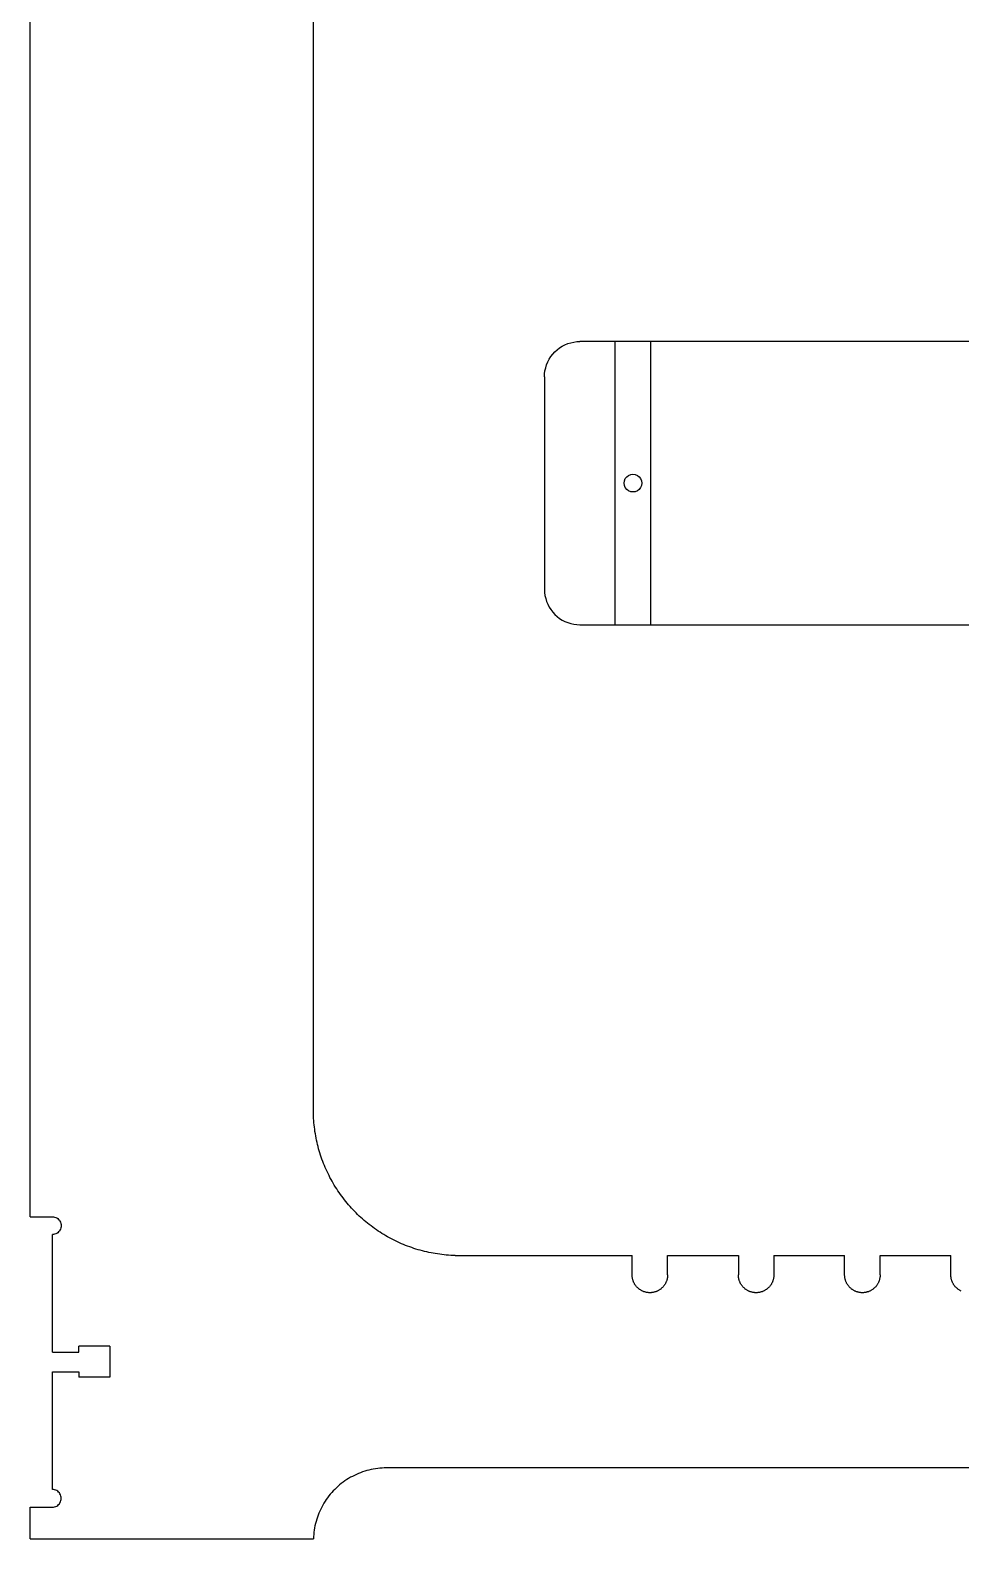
# Model space of a CAD drawing. Extents: x -54 to 50, y -44 to 48.
# Drawn here: x -2.3 to 10.84, y -43.77 to -22.46 of the extents above; entities that cross this region are included whole.
import ezdxf

# ---------------------------------------------------------------- set-up
doc = ezdxf.new("R2010")
doc.units = 0
doc.header["$MEASUREMENT"] = 0
doc.layers.get('0').update_dxf_attribs({"linetype": 'CONTINUOUS'})

msp = doc.modelspace()

# ---------------------------------------------------------------- linework, layer by layer
at = {"color": 3}
for p, q in [((1.7, -37.767), (1.7, -5.767)), ((-2.299, -39.22), (-2.299, -7.568)), ((5.961, -30.86), (5.961, -26.86)), ((6.461, -26.86), (6.461, -30.86)), ((4.962, -27.36), (4.962, -30.36)), ((-1.986, -41.13), (-1.986, -39.47)), ((6.2, -40.042), (6.2, -39.767)), ((6.7, -40.042), (6.7, -39.767)), ((7.7, -39.767), (7.7, -40.042)), ((8.2, -39.767), (8.2, -40.042)), ((9.2, -40.042), (9.2, -39.767)), ((9.7, -40.042), (9.7, -39.767)), ((10.7, -40.042), (10.7, -39.767)), ((-1.611, -41.13), (-1.611, -41.049)), ((-1.174, -41.049), (-1.174, -41.486)), ((-1.986, -43.07), (-1.986, -41.411)), ((-1.611, -41.411), (-1.611, -41.486)), ((-2.299, -43.767), (-2.299, -43.32))]:
    msp.add_line(p, q, dxfattribs=at)
for p, q in [((5.052, -27.073), (5.079, -27.039)), ((5.079, -27.039), (5.108, -27.006)), ((5.108, -27.006), (5.14, -26.977)), ((5.14, -26.977), (5.175, -26.95)), ((5.175, -26.95), (5.212, -26.927)), ((5.212, -26.927), (5.25, -26.907)), ((5.25, -26.907), (5.291, -26.89)), ((5.291, -26.89), (5.332, -26.877)), ((5.332, -26.877), (5.375, -26.868)), ((5.375, -26.868), (5.418, -26.862)), ((5.418, -26.862), (5.462, -26.86)), ((4.969, -27.273), (4.979, -27.231)), ((4.979, -27.231), (4.992, -27.189)), ((4.992, -27.189), (5.008, -27.149)), ((5.008, -27.149), (5.029, -27.11)), ((5.029, -27.11), (5.052, -27.073)), ((4.962, -27.36), (4.963, -27.316)), ((4.963, -27.316), (4.969, -27.273)), ((6.123, -28.772), (6.148, -28.752)), ((6.148, -28.752), (6.179, -28.739)), ((6.179, -28.739), (6.211, -28.735)), ((6.211, -28.735), (6.243, -28.739)), ((6.243, -28.739), (6.273, -28.752)), ((6.273, -28.752), (6.299, -28.772)), ((6.086, -28.86), (6.09, -28.828)), ((6.09, -28.892), (6.086, -28.86)), ((6.09, -28.828), (6.103, -28.797)), ((6.103, -28.922), (6.09, -28.892)), ((6.103, -28.797), (6.123, -28.772)), ((6.123, -28.948), (6.103, -28.922)), ((6.148, -28.968), (6.123, -28.948)), ((6.179, -28.981), (6.148, -28.968)), ((6.273, -28.968), (6.243, -28.981)), ((6.299, -28.948), (6.273, -28.968)), ((6.299, -28.772), (6.319, -28.797)), ((6.319, -28.922), (6.299, -28.948)), ((6.319, -28.797), (6.332, -28.828)), ((6.332, -28.892), (6.319, -28.922)), ((6.332, -28.828), (6.336, -28.86)), ((6.336, -28.86), (6.332, -28.892)), ((6.211, -28.985), (6.179, -28.981)), ((6.243, -28.981), (6.211, -28.985)), ((4.962, -30.36), (4.963, -30.404)), ((4.963, -30.404), (4.969, -30.447)), ((4.969, -30.447), (4.979, -30.489)), ((4.979, -30.489), (4.992, -30.531)), ((4.992, -30.531), (5.008, -30.571)), ((5.008, -30.571), (5.029, -30.61)), ((5.029, -30.61), (5.052, -30.647)), ((5.052, -30.647), (5.079, -30.681)), ((5.079, -30.681), (5.108, -30.714)), ((5.108, -30.714), (5.14, -30.743)), ((5.14, -30.743), (5.175, -30.77)), ((5.175, -30.77), (5.212, -30.793)), ((5.212, -30.793), (5.25, -30.813)), ((5.25, -30.813), (5.291, -30.83)), ((5.291, -30.83), (5.332, -30.843)), ((5.332, -30.843), (5.375, -30.852)), ((5.375, -30.852), (5.418, -30.858)), ((5.418, -30.858), (5.462, -30.86)), ((1.701, -37.799), (1.7, -37.767)), ((1.703, -37.83), (1.701, -37.799)), ((1.705, -37.861), (1.703, -37.83)), ((1.707, -37.892), (1.705, -37.861)), ((1.71, -37.923), (1.707, -37.892)), ((1.714, -37.954), (1.71, -37.923)), ((1.718, -37.985), (1.714, -37.954)), ((1.722, -38.016), (1.718, -37.985)), ((1.727, -38.047), (1.722, -38.016)), ((1.732, -38.077), (1.727, -38.047)), ((1.738, -38.108), (1.732, -38.077)), ((1.744, -38.138), (1.738, -38.108)), ((1.751, -38.169), (1.744, -38.138)), ((1.758, -38.199), (1.751, -38.169)), ((1.766, -38.229), (1.758, -38.199)), ((1.774, -38.26), (1.766, -38.229)), ((1.783, -38.289), (1.774, -38.26)), ((1.792, -38.319), (1.783, -38.289)), ((1.801, -38.349), (1.792, -38.319)), ((1.811, -38.379), (1.801, -38.349)), ((1.821, -38.408), (1.811, -38.379)), ((1.832, -38.437), (1.821, -38.408)), ((1.843, -38.466), (1.832, -38.437)), ((1.855, -38.495), (1.843, -38.466)), ((1.867, -38.524), (1.855, -38.495)), ((1.88, -38.553), (1.867, -38.524)), ((1.893, -38.581), (1.88, -38.553)), ((1.906, -38.609), (1.893, -38.581)), ((1.92, -38.637), (1.906, -38.609)), ((1.934, -38.665), (1.92, -38.637)), ((1.949, -38.692), (1.934, -38.665)), ((1.964, -38.719), (1.949, -38.692)), ((1.98, -38.747), (1.964, -38.719)), ((1.995, -38.773), (1.98, -38.747)), ((2.012, -38.8), (1.995, -38.773)), ((2.029, -38.826), (2.012, -38.8)), ((2.046, -38.852), (2.029, -38.826)), ((2.063, -38.878), (2.046, -38.852)), ((2.081, -38.904), (2.063, -38.878)), ((2.099, -38.929), (2.081, -38.904)), ((2.118, -38.954), (2.099, -38.929)), ((2.137, -38.979), (2.118, -38.954)), ((2.156, -39.003), (2.137, -38.979)), ((2.176, -39.027), (2.156, -39.003)), ((2.196, -39.051), (2.176, -39.027)), ((2.217, -39.074), (2.196, -39.051)), ((2.238, -39.098), (2.217, -39.074)), ((2.259, -39.12), (2.238, -39.098)), ((2.28, -39.143), (2.259, -39.12)), ((2.302, -39.165), (2.28, -39.143)), ((2.324, -39.187), (2.302, -39.165)), ((2.347, -39.209), (2.324, -39.187)), ((-1.986, -39.22), (-1.97, -39.221)), ((-1.97, -39.221), (-1.954, -39.225)), ((-1.954, -39.225), (-1.939, -39.23)), ((-1.939, -39.23), (-1.924, -39.237)), ((-1.924, -39.237), (-1.91, -39.246)), ((-1.91, -39.246), (-1.898, -39.257)), ((-1.898, -39.257), (-1.887, -39.269)), ((-1.887, -39.269), (-1.878, -39.283)), ((-1.878, -39.408), (-1.887, -39.421)), ((-1.878, -39.283), (-1.871, -39.298)), ((-1.871, -39.393), (-1.878, -39.408)), ((-1.871, -39.298), (-1.866, -39.313)), ((-1.866, -39.378), (-1.871, -39.393)), ((-1.866, -39.313), (-1.862, -39.329)), ((-1.862, -39.362), (-1.866, -39.378)), ((-1.862, -39.329), (-1.861, -39.345)), ((-1.861, -39.345), (-1.862, -39.362)), ((2.37, -39.23), (2.347, -39.209)), ((2.393, -39.251), (2.37, -39.23)), ((2.417, -39.271), (2.393, -39.251)), ((2.44, -39.291), (2.417, -39.271)), ((2.464, -39.311), (2.44, -39.291)), ((2.489, -39.33), (2.464, -39.311)), ((2.514, -39.349), (2.489, -39.33)), ((2.539, -39.368), (2.514, -39.349)), ((2.564, -39.386), (2.539, -39.368)), ((2.589, -39.404), (2.564, -39.386)), ((2.615, -39.422), (2.589, -39.404)), ((-1.97, -39.469), (-1.986, -39.47)), ((-1.954, -39.466), (-1.97, -39.469)), ((-1.939, -39.461), (-1.954, -39.466)), ((-1.924, -39.454), (-1.939, -39.461)), ((-1.91, -39.445), (-1.924, -39.454)), ((-1.898, -39.434), (-1.91, -39.445)), ((-1.887, -39.421), (-1.898, -39.434)), ((2.641, -39.439), (2.615, -39.422)), ((2.668, -39.456), (2.641, -39.439)), ((2.694, -39.472), (2.668, -39.456)), ((2.721, -39.488), (2.694, -39.472)), ((2.748, -39.503), (2.721, -39.488)), ((2.775, -39.518), (2.748, -39.503)), ((2.803, -39.533), (2.775, -39.518)), ((2.83, -39.547), (2.803, -39.533)), ((2.858, -39.561), (2.83, -39.547)), ((2.887, -39.575), (2.858, -39.561)), ((2.915, -39.588), (2.887, -39.575)), ((2.943, -39.6), (2.915, -39.588)), ((2.972, -39.612), (2.943, -39.6)), ((3.001, -39.624), (2.972, -39.612)), ((3.03, -39.635), (3.001, -39.624)), ((3.059, -39.646), (3.03, -39.635)), ((3.089, -39.656), (3.059, -39.646)), ((3.118, -39.666), (3.089, -39.656)), ((3.148, -39.676), (3.118, -39.666)), ((3.178, -39.685), (3.148, -39.676)), ((3.208, -39.693), (3.178, -39.685)), ((3.238, -39.701), (3.208, -39.693)), ((3.268, -39.709), (3.238, -39.701)), ((3.299, -39.716), (3.268, -39.709)), ((3.329, -39.723), (3.299, -39.716)), ((3.36, -39.729), (3.329, -39.723)), ((3.39, -39.735), (3.36, -39.729)), ((3.421, -39.74), (3.39, -39.735)), ((3.452, -39.745), (3.421, -39.74)), ((3.483, -39.75), (3.452, -39.745)), ((3.514, -39.754), (3.483, -39.75)), ((3.544, -39.757), (3.514, -39.754)), ((3.576, -39.76), (3.544, -39.757)), ((3.607, -39.763), (3.576, -39.76)), ((3.638, -39.765), (3.607, -39.763)), ((3.669, -39.766), (3.638, -39.765)), ((3.7, -39.767), (3.669, -39.766)), ((6.2, -40.05), (6.2, -40.042)), ((6.7, -40.042), (6.7, -40.05)), ((7.7, -40.05), (7.7, -40.042)), ((8.2, -40.042), (8.2, -40.05)), ((9.2, -40.05), (9.2, -40.042)), ((9.7, -40.042), (9.7, -40.05)), ((10.7, -40.05), (10.7, -40.042)), ((6.201, -40.058), (6.2, -40.05)), ((6.201, -40.066), (6.201, -40.058)), ((6.202, -40.074), (6.201, -40.066)), ((6.203, -40.082), (6.202, -40.074)), ((6.204, -40.089), (6.203, -40.082)), ((6.206, -40.097), (6.204, -40.089)), ((6.208, -40.105), (6.206, -40.097)), ((6.21, -40.112), (6.208, -40.105)), ((6.212, -40.12), (6.21, -40.112)), ((6.215, -40.127), (6.212, -40.12)), ((6.218, -40.134), (6.215, -40.127)), ((6.221, -40.142), (6.218, -40.134)), ((6.224, -40.149), (6.221, -40.142)), ((6.227, -40.156), (6.224, -40.149)), ((6.231, -40.163), (6.227, -40.156)), ((6.235, -40.17), (6.231, -40.163)), ((6.239, -40.176), (6.235, -40.17)), ((6.243, -40.183), (6.239, -40.176)), ((6.248, -40.189), (6.243, -40.183)), ((6.252, -40.196), (6.248, -40.189)), ((6.257, -40.202), (6.252, -40.196)), ((6.262, -40.208), (6.257, -40.202)), ((6.268, -40.214), (6.262, -40.208)), ((6.273, -40.219), (6.268, -40.214)), ((6.279, -40.225), (6.273, -40.219)), ((6.285, -40.23), (6.279, -40.225)), ((6.291, -40.235), (6.285, -40.23)), ((6.297, -40.24), (6.291, -40.235)), ((6.303, -40.245), (6.297, -40.24)), ((6.309, -40.249), (6.303, -40.245)), ((6.316, -40.253), (6.309, -40.249)), ((6.323, -40.258), (6.316, -40.253)), ((6.33, -40.261), (6.323, -40.258)), ((6.337, -40.265), (6.33, -40.261)), ((6.57, -40.261), (6.564, -40.265)), ((6.577, -40.258), (6.57, -40.261)), ((6.584, -40.253), (6.577, -40.258)), ((6.591, -40.249), (6.584, -40.253)), ((6.597, -40.245), (6.591, -40.249)), ((6.603, -40.24), (6.597, -40.245)), ((6.609, -40.235), (6.603, -40.24)), ((6.615, -40.23), (6.609, -40.235)), ((6.621, -40.225), (6.615, -40.23)), ((6.627, -40.219), (6.621, -40.225)), ((6.632, -40.214), (6.627, -40.219)), ((6.638, -40.208), (6.632, -40.214)), ((6.643, -40.202), (6.638, -40.208)), ((6.648, -40.196), (6.643, -40.202)), ((6.652, -40.189), (6.648, -40.196)), ((6.657, -40.183), (6.652, -40.189)), ((6.661, -40.176), (6.657, -40.183)), ((6.665, -40.17), (6.661, -40.176)), ((6.669, -40.163), (6.665, -40.17)), ((6.673, -40.156), (6.669, -40.163)), ((6.676, -40.149), (6.673, -40.156)), ((6.679, -40.142), (6.676, -40.149)), ((6.682, -40.134), (6.679, -40.142)), ((6.685, -40.127), (6.682, -40.134)), ((6.688, -40.12), (6.685, -40.127)), ((6.69, -40.112), (6.688, -40.12)), ((6.692, -40.105), (6.69, -40.112)), ((6.694, -40.097), (6.692, -40.105)), ((6.696, -40.089), (6.694, -40.097)), ((6.697, -40.082), (6.696, -40.089)), ((6.698, -40.074), (6.697, -40.082)), ((6.699, -40.066), (6.698, -40.074)), ((6.7, -40.058), (6.699, -40.066)), ((6.7, -40.05), (6.7, -40.058)), ((7.701, -40.058), (7.7, -40.05)), ((7.701, -40.066), (7.701, -40.058)), ((7.702, -40.074), (7.701, -40.066)), ((7.703, -40.082), (7.702, -40.074)), ((7.704, -40.089), (7.703, -40.082)), ((7.706, -40.097), (7.704, -40.089)), ((7.708, -40.105), (7.706, -40.097)), ((7.71, -40.112), (7.708, -40.105)), ((7.712, -40.12), (7.71, -40.112)), ((7.715, -40.127), (7.712, -40.12)), ((7.718, -40.134), (7.715, -40.127)), ((7.721, -40.142), (7.718, -40.134)), ((7.724, -40.149), (7.721, -40.142)), ((7.727, -40.156), (7.724, -40.149)), ((7.731, -40.163), (7.727, -40.156)), ((7.735, -40.17), (7.731, -40.163)), ((7.739, -40.176), (7.735, -40.17)), ((7.743, -40.183), (7.739, -40.176)), ((7.748, -40.189), (7.743, -40.183)), ((7.752, -40.196), (7.748, -40.189)), ((7.757, -40.202), (7.752, -40.196)), ((7.762, -40.208), (7.757, -40.202)), ((7.768, -40.214), (7.762, -40.208)), ((7.773, -40.219), (7.768, -40.214)), ((7.779, -40.225), (7.773, -40.219)), ((7.785, -40.23), (7.779, -40.225)), ((7.791, -40.235), (7.785, -40.23)), ((7.797, -40.24), (7.791, -40.235)), ((7.803, -40.245), (7.797, -40.24)), ((7.809, -40.249), (7.803, -40.245)), ((7.816, -40.253), (7.809, -40.249)), ((7.823, -40.258), (7.816, -40.253)), ((7.83, -40.261), (7.823, -40.258)), ((7.837, -40.265), (7.83, -40.261)), ((8.07, -40.261), (8.064, -40.265)), ((8.077, -40.258), (8.07, -40.261)), ((8.084, -40.253), (8.077, -40.258)), ((8.091, -40.249), (8.084, -40.253)), ((8.097, -40.245), (8.091, -40.249)), ((8.103, -40.24), (8.097, -40.245)), ((8.109, -40.235), (8.103, -40.24)), ((8.115, -40.23), (8.109, -40.235)), ((8.121, -40.225), (8.115, -40.23)), ((8.127, -40.219), (8.121, -40.225)), ((8.132, -40.214), (8.127, -40.219)), ((8.138, -40.208), (8.132, -40.214)), ((8.143, -40.202), (8.138, -40.208)), ((8.148, -40.196), (8.143, -40.202)), ((8.152, -40.189), (8.148, -40.196)), ((8.157, -40.183), (8.152, -40.189)), ((8.161, -40.176), (8.157, -40.183)), ((8.165, -40.17), (8.161, -40.176)), ((8.169, -40.163), (8.165, -40.17)), ((8.173, -40.156), (8.169, -40.163)), ((8.176, -40.149), (8.173, -40.156)), ((8.179, -40.142), (8.176, -40.149)), ((8.182, -40.134), (8.179, -40.142)), ((8.185, -40.127), (8.182, -40.134)), ((8.188, -40.12), (8.185, -40.127)), ((8.19, -40.112), (8.188, -40.12)), ((8.192, -40.105), (8.19, -40.112)), ((8.194, -40.097), (8.192, -40.105)), ((8.196, -40.089), (8.194, -40.097)), ((8.197, -40.082), (8.196, -40.089)), ((8.198, -40.074), (8.197, -40.082)), ((8.199, -40.066), (8.198, -40.074)), ((8.2, -40.058), (8.199, -40.066)), ((8.2, -40.05), (8.2, -40.058)), ((9.201, -40.058), (9.2, -40.05)), ((9.201, -40.066), (9.201, -40.058)), ((9.202, -40.074), (9.201, -40.066)), ((9.203, -40.082), (9.202, -40.074)), ((9.204, -40.089), (9.203, -40.082)), ((9.206, -40.097), (9.204, -40.089)), ((9.208, -40.105), (9.206, -40.097)), ((9.21, -40.112), (9.208, -40.105)), ((9.212, -40.12), (9.21, -40.112)), ((9.215, -40.127), (9.212, -40.12)), ((9.218, -40.134), (9.215, -40.127)), ((9.221, -40.142), (9.218, -40.134)), ((9.224, -40.149), (9.221, -40.142)), ((9.227, -40.156), (9.224, -40.149)), ((9.231, -40.163), (9.227, -40.156)), ((9.235, -40.17), (9.231, -40.163)), ((9.239, -40.176), (9.235, -40.17)), ((9.243, -40.183), (9.239, -40.176)), ((9.248, -40.189), (9.243, -40.183)), ((9.252, -40.196), (9.248, -40.189)), ((9.257, -40.202), (9.252, -40.196)), ((9.262, -40.208), (9.257, -40.202)), ((9.268, -40.214), (9.262, -40.208)), ((9.273, -40.219), (9.268, -40.214)), ((9.279, -40.225), (9.273, -40.219)), ((9.285, -40.23), (9.279, -40.225)), ((9.291, -40.235), (9.285, -40.23)), ((9.297, -40.24), (9.291, -40.235)), ((9.303, -40.245), (9.297, -40.24)), ((9.309, -40.249), (9.303, -40.245)), ((9.316, -40.253), (9.309, -40.249)), ((9.323, -40.258), (9.316, -40.253)), ((9.33, -40.261), (9.323, -40.258)), ((9.337, -40.265), (9.33, -40.261)), ((9.57, -40.261), (9.564, -40.265)), ((9.577, -40.258), (9.57, -40.261)), ((9.584, -40.253), (9.577, -40.258)), ((9.591, -40.249), (9.584, -40.253)), ((9.597, -40.245), (9.591, -40.249)), ((9.603, -40.24), (9.597, -40.245)), ((9.609, -40.235), (9.603, -40.24)), ((9.615, -40.23), (9.609, -40.235)), ((9.621, -40.225), (9.615, -40.23)), ((9.627, -40.219), (9.621, -40.225)), ((9.632, -40.214), (9.627, -40.219)), ((9.638, -40.208), (9.632, -40.214)), ((9.643, -40.202), (9.638, -40.208)), ((9.648, -40.196), (9.643, -40.202)), ((9.652, -40.189), (9.648, -40.196)), ((9.657, -40.183), (9.652, -40.189)), ((9.661, -40.176), (9.657, -40.183)), ((9.665, -40.17), (9.661, -40.176)), ((9.669, -40.163), (9.665, -40.17)), ((9.673, -40.156), (9.669, -40.163)), ((9.676, -40.149), (9.673, -40.156)), ((9.679, -40.142), (9.676, -40.149)), ((9.682, -40.134), (9.679, -40.142)), ((9.685, -40.127), (9.682, -40.134)), ((9.688, -40.12), (9.685, -40.127)), ((9.69, -40.112), (9.688, -40.12)), ((9.692, -40.105), (9.69, -40.112)), ((9.694, -40.097), (9.692, -40.105)), ((9.696, -40.089), (9.694, -40.097)), ((9.697, -40.082), (9.696, -40.089)), ((9.698, -40.074), (9.697, -40.082)), ((9.699, -40.066), (9.698, -40.074)), ((9.7, -40.058), (9.699, -40.066)), ((9.7, -40.05), (9.7, -40.058)), ((10.701, -40.058), (10.7, -40.05)), ((10.701, -40.066), (10.701, -40.058)), ((10.702, -40.074), (10.701, -40.066)), ((10.703, -40.082), (10.702, -40.074)), ((10.704, -40.089), (10.703, -40.082)), ((10.706, -40.097), (10.704, -40.089)), ((10.708, -40.105), (10.706, -40.097)), ((10.71, -40.112), (10.708, -40.105)), ((10.712, -40.12), (10.71, -40.112)), ((10.715, -40.127), (10.712, -40.12)), ((10.718, -40.134), (10.715, -40.127)), ((10.721, -40.142), (10.718, -40.134)), ((10.724, -40.149), (10.721, -40.142)), ((10.727, -40.156), (10.724, -40.149)), ((10.731, -40.163), (10.727, -40.156)), ((10.735, -40.17), (10.731, -40.163)), ((10.739, -40.176), (10.735, -40.17)), ((10.743, -40.183), (10.739, -40.176)), ((10.748, -40.189), (10.743, -40.183)), ((10.752, -40.196), (10.748, -40.189)), ((10.757, -40.202), (10.752, -40.196)), ((10.762, -40.208), (10.757, -40.202)), ((10.768, -40.214), (10.762, -40.208)), ((10.773, -40.219), (10.768, -40.214)), ((10.779, -40.225), (10.773, -40.219)), ((10.785, -40.23), (10.779, -40.225)), ((10.791, -40.235), (10.785, -40.23)), ((10.797, -40.24), (10.791, -40.235)), ((10.803, -40.245), (10.797, -40.24)), ((10.809, -40.249), (10.803, -40.245)), ((10.816, -40.253), (10.809, -40.249)), ((10.823, -40.258), (10.816, -40.253)), ((10.83, -40.261), (10.823, -40.258)), ((10.837, -40.265), (10.83, -40.261)), ((6.344, -40.269), (6.337, -40.265)), ((6.351, -40.272), (6.344, -40.269)), ((6.358, -40.275), (6.351, -40.272)), ((6.365, -40.278), (6.358, -40.275)), ((6.373, -40.28), (6.365, -40.278)), ((6.38, -40.282), (6.373, -40.28)), ((6.388, -40.285), (6.38, -40.282)), ((6.395, -40.286), (6.388, -40.285)), ((6.403, -40.288), (6.395, -40.286)), ((6.411, -40.289), (6.403, -40.288)), ((6.419, -40.29), (6.411, -40.289)), ((6.426, -40.291), (6.419, -40.29)), ((6.434, -40.292), (6.426, -40.291)), ((6.442, -40.292), (6.434, -40.292)), ((6.45, -40.292), (6.442, -40.292)), ((6.458, -40.292), (6.45, -40.292)), ((6.466, -40.292), (6.458, -40.292)), ((6.474, -40.291), (6.466, -40.292)), ((6.481, -40.29), (6.474, -40.291)), ((6.489, -40.289), (6.481, -40.29)), ((6.497, -40.288), (6.489, -40.289)), ((6.505, -40.286), (6.497, -40.288)), ((6.512, -40.285), (6.505, -40.286)), ((6.52, -40.282), (6.512, -40.285)), ((6.527, -40.28), (6.52, -40.282)), ((6.535, -40.278), (6.527, -40.28)), ((6.542, -40.275), (6.535, -40.278)), ((6.549, -40.272), (6.542, -40.275)), ((6.556, -40.269), (6.549, -40.272)), ((6.564, -40.265), (6.556, -40.269)), ((7.844, -40.269), (7.837, -40.265)), ((7.851, -40.272), (7.844, -40.269)), ((7.858, -40.275), (7.851, -40.272)), ((7.865, -40.278), (7.858, -40.275)), ((7.873, -40.28), (7.865, -40.278)), ((7.88, -40.282), (7.873, -40.28)), ((7.888, -40.285), (7.88, -40.282)), ((7.895, -40.286), (7.888, -40.285)), ((7.903, -40.288), (7.895, -40.286)), ((7.911, -40.289), (7.903, -40.288)), ((7.919, -40.29), (7.911, -40.289)), ((7.926, -40.291), (7.919, -40.29)), ((7.934, -40.292), (7.926, -40.291)), ((7.942, -40.292), (7.934, -40.292)), ((7.95, -40.292), (7.942, -40.292)), ((7.958, -40.292), (7.95, -40.292)), ((7.966, -40.292), (7.958, -40.292)), ((7.974, -40.291), (7.966, -40.292)), ((7.981, -40.29), (7.974, -40.291)), ((7.989, -40.289), (7.981, -40.29)), ((7.997, -40.288), (7.989, -40.289)), ((8.005, -40.286), (7.997, -40.288)), ((8.012, -40.285), (8.005, -40.286)), ((8.02, -40.282), (8.012, -40.285)), ((8.027, -40.28), (8.02, -40.282)), ((8.035, -40.278), (8.027, -40.28)), ((8.042, -40.275), (8.035, -40.278)), ((8.049, -40.272), (8.042, -40.275)), ((8.056, -40.269), (8.049, -40.272)), ((8.064, -40.265), (8.056, -40.269)), ((9.344, -40.269), (9.337, -40.265)), ((9.351, -40.272), (9.344, -40.269)), ((9.358, -40.275), (9.351, -40.272)), ((9.365, -40.278), (9.358, -40.275)), ((9.373, -40.28), (9.365, -40.278)), ((9.38, -40.282), (9.373, -40.28)), ((9.388, -40.285), (9.38, -40.282)), ((9.395, -40.286), (9.388, -40.285)), ((9.403, -40.288), (9.395, -40.286)), ((9.411, -40.289), (9.403, -40.288)), ((9.419, -40.29), (9.411, -40.289)), ((9.426, -40.291), (9.419, -40.29)), ((9.434, -40.292), (9.426, -40.291)), ((9.442, -40.292), (9.434, -40.292)), ((9.45, -40.292), (9.442, -40.292)), ((9.458, -40.292), (9.45, -40.292)), ((9.466, -40.292), (9.458, -40.292)), ((9.474, -40.291), (9.466, -40.292)), ((9.481, -40.29), (9.474, -40.291)), ((9.489, -40.289), (9.481, -40.29)), ((9.497, -40.288), (9.489, -40.289)), ((9.505, -40.286), (9.497, -40.288)), ((9.512, -40.285), (9.505, -40.286)), ((9.52, -40.282), (9.512, -40.285)), ((9.527, -40.28), (9.52, -40.282)), ((9.535, -40.278), (9.527, -40.28)), ((9.542, -40.275), (9.535, -40.278)), ((9.549, -40.272), (9.542, -40.275)), ((9.556, -40.269), (9.549, -40.272)), ((9.564, -40.265), (9.556, -40.269)), ((10.844, -40.269), (10.837, -40.265)), ((2.424, -42.813), (2.394, -42.823)), ((2.454, -42.804), (2.424, -42.813)), ((2.484, -42.797), (2.454, -42.804)), ((2.515, -42.79), (2.484, -42.797)), ((2.545, -42.784), (2.515, -42.79)), ((2.576, -42.778), (2.545, -42.784)), ((2.607, -42.774), (2.576, -42.778)), ((2.638, -42.771), (2.607, -42.774)), ((2.669, -42.769), (2.638, -42.771)), ((2.7, -42.767), (2.669, -42.769)), ((2.047, -43.026), (2.024, -43.047)), ((2.07, -43.005), (2.047, -43.026)), ((2.094, -42.986), (2.07, -43.005)), ((2.119, -42.967), (2.094, -42.986)), ((2.145, -42.949), (2.119, -42.967)), ((2.171, -42.932), (2.145, -42.949)), ((2.197, -42.915), (2.171, -42.932)), ((2.224, -42.899), (2.197, -42.915)), ((2.251, -42.885), (2.224, -42.899)), ((2.279, -42.871), (2.251, -42.885)), ((2.308, -42.857), (2.279, -42.871)), ((2.336, -42.845), (2.308, -42.857)), ((2.365, -42.834), (2.336, -42.845)), ((2.394, -42.823), (2.365, -42.834)), ((-1.97, -43.071), (-1.986, -43.07)), ((-1.954, -43.075), (-1.97, -43.071)), ((-1.939, -43.08), (-1.954, -43.075)), ((-1.924, -43.087), (-1.939, -43.08)), ((-1.91, -43.096), (-1.924, -43.087)), ((-1.898, -43.107), (-1.91, -43.096)), ((-1.887, -43.119), (-1.898, -43.107)), ((-1.878, -43.133), (-1.887, -43.119)), ((-1.871, -43.148), (-1.878, -43.133)), ((-1.878, -43.258), (-1.871, -43.243)), ((-1.866, -43.163), (-1.871, -43.148)), ((-1.871, -43.243), (-1.866, -43.228)), ((-1.862, -43.179), (-1.866, -43.163)), ((-1.866, -43.228), (-1.862, -43.212)), ((-1.861, -43.195), (-1.862, -43.179)), ((-1.862, -43.212), (-1.861, -43.195)), ((1.864, -43.238), (1.848, -43.264)), ((1.882, -43.212), (1.864, -43.238)), ((1.9, -43.187), (1.882, -43.212)), ((1.919, -43.162), (1.9, -43.187)), ((1.938, -43.138), (1.919, -43.162)), ((1.958, -43.114), (1.938, -43.138)), ((1.979, -43.091), (1.958, -43.114)), ((2.001, -43.069), (1.979, -43.091)), ((2.024, -43.047), (2.001, -43.069)), ((-1.986, -43.32), (-1.97, -43.319)), ((-1.97, -43.319), (-1.954, -43.316)), ((-1.954, -43.316), (-1.939, -43.311)), ((-1.939, -43.311), (-1.924, -43.304)), ((-1.924, -43.304), (-1.91, -43.295)), ((-1.91, -43.295), (-1.898, -43.284)), ((-1.898, -43.284), (-1.887, -43.271)), ((-1.887, -43.271), (-1.878, -43.258)), ((1.766, -43.432), (1.756, -43.462)), ((1.778, -43.403), (1.766, -43.432)), ((1.79, -43.375), (1.778, -43.403)), ((1.803, -43.347), (1.79, -43.375)), ((1.817, -43.319), (1.803, -43.347)), ((1.832, -43.291), (1.817, -43.319)), ((1.848, -43.264), (1.832, -43.291)), ((1.711, -43.643), (1.707, -43.674)), ((1.716, -43.613), (1.711, -43.643)), ((1.722, -43.582), (1.716, -43.613)), ((1.729, -43.552), (1.722, -43.582)), ((1.737, -43.521), (1.729, -43.552)), ((1.746, -43.491), (1.737, -43.521)), ((1.756, -43.462), (1.746, -43.491)), ((1.701, -43.736), (1.7, -43.767)), ((1.704, -43.705), (1.701, -43.736)), ((1.707, -43.674), (1.704, -43.705))]:
    msp.add_line(p, q)
at = {"color": 1}
for p, q in [((5.961, -26.86), (5.462, -26.86)), ((6.461, -26.86), (5.961, -26.86)), ((14.461, -26.86), (6.461, -26.86)), ((5.462, -30.86), (5.961, -30.86)), ((5.961, -30.86), (6.461, -30.86)), ((6.461, -30.86), (14.461, -30.86)), ((-2.299, -39.22), (-1.986, -39.22)), ((3.7, -39.767), (6.2, -39.767)), ((6.7, -39.767), (7.7, -39.767)), ((8.2, -39.767), (9.2, -39.767)), ((9.7, -39.767), (10.7, -39.767)), ((-1.174, -41.049), (-1.611, -41.049)), ((-1.986, -41.13), (-1.611, -41.13)), ((-1.986, -41.411), (-1.611, -41.411)), ((-1.174, -41.486), (-1.611, -41.486)), ((17.699, -42.767), (2.7, -42.767)), ((-2.299, -43.32), (-1.986, -43.32)), ((-2.299, -43.767), (1.7, -43.767))]:
    msp.add_line(p, q, dxfattribs=at)

doc.saveas('drawing.dxf')
